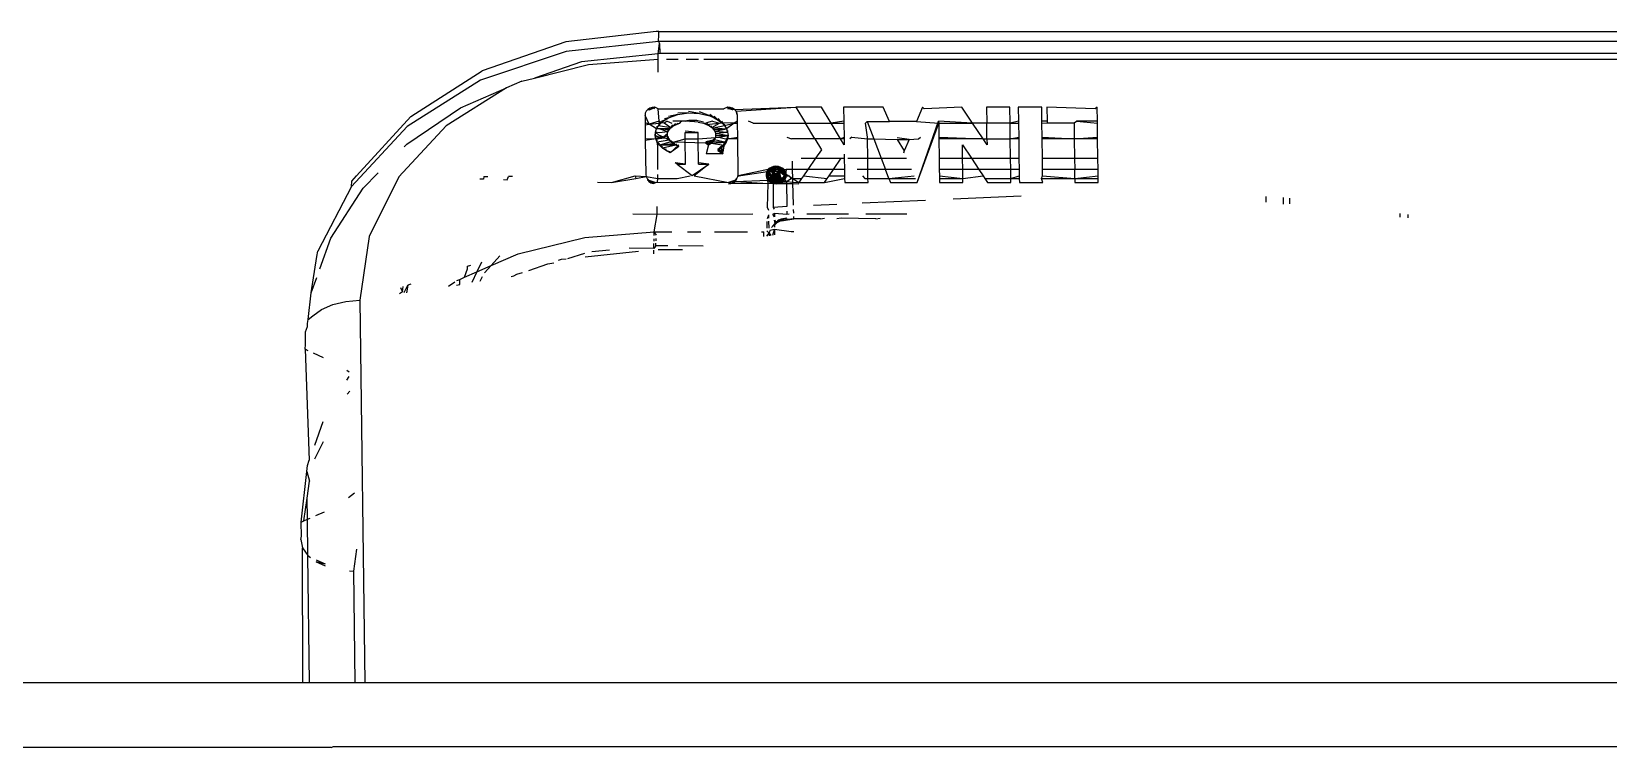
# Model space of a CAD drawing. Extents: x -4.2 to 4.2, y -5.7 to 5.7.
# Drawn here: x 0.38085 to 0.40655, y -1.67202 to -1.66037 of the extents above; entities that cross this region are included whole.
import ezdxf

# ---------------------------------------------------------------- set-up
doc = ezdxf.new("R2010")
doc.units = 0
doc.layers.get('0').update_dxf_attribs({"linetype": 'CONTINUOUS'})

msp = doc.modelspace()

# ---------------------------------------------------------------- linework, layer by layer
for p, q in [((0.38956, -1.660534), (0.388196, -1.661006)), ((0.39103, -1.660367), (0.38956, -1.660534)), ((0.391069, -1.660528), (0.389567, -1.660689)), ((0.391076, -1.660367), (0.39103, -1.660367)), ((0.391065, -1.660727), (0.391088, -1.660559)), ((0.391069, -1.660528), (0.391073, -1.66042)), ((0.423723, -1.660528), (0.391069, -1.660528)), ((0.391069, -1.660528), (0.391088, -1.660559)), ((0.391073, -1.66042), (0.391076, -1.660367)), ((0.391076, -1.660367), (0.423731, -1.660367)), ((0.391088, -1.660559), (0.39109, -1.660725)), ((0.389567, -1.660689), (0.388171, -1.661161)), ((0.391065, -1.660727), (0.389813, -1.660862)), ((0.389931, -1.660905), (0.391063, -1.660815)), ((0.391063, -1.660815), (0.391065, -1.660727)), ((0.391063, -1.661027), (0.391063, -1.660815)), ((0.39109, -1.660725), (0.391065, -1.660727)), ((0.423746, -1.660725), (0.39109, -1.660725)), ((0.391201, -1.660815), (0.391391, -1.660815)), ((0.39152, -1.660815), (0.391723, -1.660815)), ((0.391806, -1.660815), (0.421184, -1.660815)), ((0.387034, -1.66175), (0.388196, -1.661006)), ((0.389813, -1.660862), (0.389049, -1.661124)), ((0.389049, -1.661124), (0.389931, -1.660905)), ((0.388171, -1.661161), (0.386977, -1.661912)), ((0.388594, -1.661283), (0.387611, -1.661901)), ((0.387843, -1.661611), (0.388594, -1.661283)), ((0.388844, -1.661174), (0.388594, -1.661283)), ((0.388844, -1.661174), (0.389049, -1.661124)), ((0.390929, -1.661617), (0.39101, -1.661599)), ((0.390968, -1.661604), (0.390929, -1.661617)), ((0.39101, -1.661599), (0.390968, -1.661627)), ((0.39101, -1.661599), (0.390968, -1.661604)), ((0.39101, -1.661623), (0.390968, -1.661604)), ((0.391063, -1.661623), (0.39101, -1.661599)), ((0.392192, -1.661599), (0.392135, -1.661623)), ((0.392234, -1.661627), (0.392192, -1.661599)), ((0.392273, -1.661617), (0.392192, -1.661599)), ((0.392234, -1.661604), (0.392192, -1.661599)), ((0.392234, -1.661627), (0.392192, -1.661599)), ((0.392273, -1.661617), (0.392234, -1.661604)), ((0.392273, -1.66164), (0.392234, -1.661604)), ((0.392307, -1.661638), (0.393307, -1.661599)), ((0.392333, -1.661665), (0.393307, -1.661599)), ((0.393726, -1.661599), (0.393307, -1.661599)), ((0.393307, -1.661599), (0.393464, -1.661859)), ((0.393883, -1.661859), (0.393726, -1.661599)), ((0.394728, -1.661599), (0.394086, -1.661599)), ((0.394086, -1.661599), (0.394089, -1.661828)), ((0.394834, -1.661832), (0.394728, -1.661599)), ((0.395372, -1.661599), (0.395273, -1.661832)), ((0.395399, -1.661623), (0.395372, -1.661599)), ((0.396014, -1.661599), (0.395399, -1.661623)), ((0.396188, -1.661859), (0.396014, -1.661599)), ((0.396795, -1.661599), (0.396413, -1.661599)), ((0.396413, -1.661599), (0.396417, -1.661859)), ((0.396798, -1.661859), (0.396795, -1.661599)), ((0.397313, -1.661599), (0.396932, -1.661599)), ((0.396932, -1.661599), (0.396935, -1.661828)), ((0.397316, -1.661828), (0.397313, -1.661599)), ((0.398184, -1.661623), (0.397399, -1.661599)), ((0.397399, -1.661599), (0.397402, -1.661828)), ((0.398218, -1.661599), (0.398184, -1.661623)), ((0.39822, -1.661828), (0.398218, -1.661599)), ((0.386151, -1.662715), (0.387034, -1.66175)), ((0.386969, -1.6622), (0.387843, -1.661611)), ((0.390855, -1.661697), (0.39085, -1.661731)), ((0.39085, -1.661731), (0.390851, -1.661853)), ((0.390917, -1.661877), (0.39085, -1.661731)), ((0.390917, -1.661877), (0.390851, -1.661853)), ((0.390851, -1.661853), (0.390851, -1.661884)), ((0.390871, -1.661665), (0.390855, -1.661697)), ((0.390896, -1.661638), (0.390871, -1.661665)), ((0.390929, -1.661617), (0.390896, -1.661638)), ((0.390896, -1.661638), (0.390929, -1.66164)), ((0.390929, -1.66164), (0.390896, -1.661638)), ((0.391082, -1.661828), (0.390917, -1.661877)), ((0.390917, -1.661877), (0.391082, -1.661859)), ((0.390968, -1.661627), (0.390929, -1.661617)), ((0.390968, -1.661627), (0.390929, -1.66164)), ((0.391082, -1.661828), (0.391063, -1.661623)), ((0.391063, -1.661623), (0.392135, -1.661623)), ((0.391082, -1.661828), (0.391068, -1.6619)), ((0.391068, -1.6619), (0.391111, -1.661853)), ((0.391111, -1.661853), (0.391068, -1.661877)), ((0.391082, -1.661859), (0.391068, -1.6619)), ((0.391111, -1.661853), (0.391082, -1.661828)), ((0.391111, -1.661853), (0.391082, -1.661859)), ((0.391111, -1.661853), (0.391165, -1.661809)), ((0.391165, -1.661809), (0.391111, -1.661829)), ((0.391161, -1.661859), (0.391111, -1.661853)), ((0.39121, -1.661828), (0.391161, -1.661859)), ((0.391269, -1.661937), (0.391161, -1.661859)), ((0.391165, -1.661809), (0.39123, -1.661771)), ((0.39123, -1.661771), (0.391165, -1.661786)), ((0.39121, -1.661828), (0.391286, -1.661859)), ((0.39123, -1.661771), (0.391383, -1.661716)), ((0.391383, -1.661716), (0.39123, -1.661748)), ((0.391442, -1.661828), (0.391301, -1.661828)), ((0.391304, -1.661909), (0.391347, -1.661862)), ((0.391346, -1.661885), (0.391418, -1.661859)), ((0.391346, -1.661885), (0.391391, -1.661859)), ((0.391383, -1.661716), (0.391557, -1.661691)), ((0.391557, -1.661691), (0.391384, -1.661693)), ((0.391418, -1.661859), (0.391442, -1.661828)), ((0.391538, -1.661828), (0.391442, -1.661828)), ((0.391449, -1.661825), (0.391567, -1.661808)), ((0.391689, -1.661812), (0.391449, -1.661825)), ((0.391511, -1.661827), (0.391567, -1.661808)), ((0.391716, -1.661841), (0.391538, -1.661828)), ((0.391557, -1.661691), (0.391736, -1.661699)), ((0.391736, -1.661699), (0.391558, -1.661668)), ((0.391567, -1.661808), (0.391689, -1.661812)), ((0.39158, -1.661829), (0.391689, -1.661812)), ((0.391689, -1.661812), (0.391803, -1.661836)), ((0.391716, -1.661841), (0.391802, -1.66186)), ((0.391736, -1.661699), (0.391904, -1.661739)), ((0.391904, -1.661739), (0.391737, -1.661676)), ((0.391802, -1.66186), (0.391854, -1.661855)), ((0.391802, -1.66186), (0.391854, -1.661855)), ((0.391802, -1.66186), (0.391853, -1.661879)), ((0.391853, -1.661879), (0.3921, -1.661851)), ((0.391949, -1.661828), (0.391854, -1.661855)), ((0.391854, -1.661855), (0.391898, -1.661902)), ((0.391978, -1.66177), (0.391904, -1.661716)), ((0.391904, -1.661739), (0.391978, -1.66177)), ((0.391936, -1.661929), (0.392066, -1.661859)), ((0.391949, -1.661828), (0.392066, -1.661859)), ((0.392044, -1.661808), (0.391978, -1.661747)), ((0.391978, -1.66177), (0.392044, -1.661808)), ((0.3921, -1.661851), (0.392044, -1.661785)), ((0.392044, -1.661808), (0.3921, -1.661851)), ((0.392066, -1.661859), (0.3921, -1.661851)), ((0.3921, -1.661851), (0.39207, -1.661828)), ((0.392144, -1.661899), (0.3921, -1.661828)), ((0.3921, -1.661851), (0.392144, -1.661899)), ((0.392302, -1.661859), (0.3921, -1.661851)), ((0.392144, -1.661899), (0.392302, -1.661859)), ((0.392302, -1.661859), (0.392177, -1.66195)), ((0.392234, -1.661627), (0.392192, -1.661623)), ((0.392273, -1.66164), (0.392234, -1.661627)), ((0.392234, -1.661627), (0.392307, -1.661638)), ((0.392307, -1.661638), (0.392273, -1.661617)), ((0.392291, -1.661641), (0.392273, -1.661617)), ((0.392307, -1.661638), (0.392273, -1.66164)), ((0.392356, -1.661828), (0.392302, -1.661859)), ((0.392302, -1.661859), (0.392357, -1.661859)), ((0.392333, -1.661665), (0.392307, -1.661638)), ((0.39235, -1.661697), (0.392333, -1.661665)), ((0.392349, -1.66172), (0.392333, -1.661665)), ((0.392356, -1.661731), (0.39235, -1.661697)), ((0.392355, -1.661754), (0.39235, -1.661697)), ((0.392356, -1.661828), (0.392356, -1.661731)), ((0.392357, -1.661859), (0.392356, -1.661828)), ((0.39236, -1.662084), (0.392357, -1.661859)), ((0.392612, -1.661859), (0.392535, -1.661828)), ((0.392612, -1.661859), (0.393464, -1.661859)), ((0.393464, -1.661859), (0.393883, -1.661859)), ((0.393618, -1.662115), (0.393464, -1.661859)), ((0.394089, -1.661828), (0.393883, -1.661859)), ((0.393883, -1.661859), (0.39409, -1.661859)), ((0.394037, -1.662115), (0.393883, -1.661859)), ((0.394089, -1.661828), (0.39409, -1.661859)), ((0.39409, -1.661859), (0.394093, -1.662084)), ((0.394444, -1.661859), (0.39447, -1.661833)), ((0.394474, -1.662084), (0.394444, -1.661859)), ((0.39447, -1.661833), (0.394834, -1.661832)), ((0.39447, -1.661833), (0.394578, -1.662115)), ((0.395273, -1.661832), (0.394834, -1.661832)), ((0.395273, -1.661832), (0.395635, -1.661856)), ((0.395286, -1.662824), (0.39563, -1.661828)), ((0.395286, -1.662824), (0.395635, -1.661856)), ((0.396188, -1.661859), (0.39563, -1.661828)), ((0.39563, -1.661828), (0.395635, -1.661856)), ((0.395635, -1.661856), (0.395638, -1.662084)), ((0.395635, -1.661856), (0.396188, -1.661859)), ((0.396417, -1.661859), (0.396188, -1.661859)), ((0.396359, -1.662115), (0.396188, -1.661859)), ((0.396798, -1.661859), (0.396417, -1.661859)), ((0.396421, -1.662115), (0.396417, -1.661859)), ((0.396935, -1.661828), (0.396798, -1.661859)), ((0.396798, -1.661859), (0.396935, -1.661859)), ((0.396802, -1.662115), (0.396798, -1.661859)), ((0.396935, -1.661828), (0.396935, -1.661859)), ((0.396935, -1.661859), (0.396939, -1.662084)), ((0.397402, -1.661828), (0.397316, -1.661828)), ((0.397317, -1.661859), (0.397316, -1.661828)), ((0.397317, -1.661859), (0.397402, -1.661855)), ((0.39732, -1.662084), (0.397317, -1.661859)), ((0.397402, -1.661828), (0.397402, -1.661855)), ((0.397402, -1.661855), (0.397841, -1.661855)), ((0.397841, -1.661855), (0.39788, -1.661828)), ((0.397841, -1.661855), (0.397844, -1.662115)), ((0.39822, -1.661828), (0.39788, -1.661828)), ((0.39788, -1.661828), (0.398221, -1.661859)), ((0.398221, -1.661859), (0.39822, -1.661828)), ((0.398224, -1.662084), (0.398221, -1.661859)), ((0.386977, -1.661912), (0.386066, -1.662891)), ((0.387611, -1.661901), (0.386837, -1.662733)), ((0.390851, -1.661884), (0.390917, -1.661877)), ((0.390851, -1.661884), (0.390854, -1.662107)), ((0.390854, -1.662107), (0.391026, -1.662115)), ((0.390854, -1.662107), (0.390854, -1.662139)), ((0.391026, -1.662115), (0.390854, -1.662139)), ((0.391037, -1.661952), (0.390917, -1.661877)), ((0.391016, -1.66206), (0.39102, -1.662006)), ((0.39102, -1.662006), (0.391016, -1.662037)), ((0.391016, -1.662037), (0.391026, -1.662092)), ((0.391026, -1.662115), (0.391016, -1.66206)), ((0.391076, -1.662084), (0.391016, -1.66206)), ((0.391016, -1.66206), (0.391026, -1.662092)), ((0.39102, -1.662006), (0.391037, -1.661952)), ((0.391037, -1.661952), (0.39102, -1.661982)), ((0.391077, -1.662052), (0.39102, -1.662006)), ((0.391078, -1.662014), (0.39102, -1.662006)), ((0.391026, -1.662115), (0.391076, -1.662084)), ((0.391224, -1.662102), (0.391026, -1.662115)), ((0.391049, -1.662168), (0.391026, -1.662115)), ((0.391077, -1.662115), (0.391026, -1.662115)), ((0.391026, -1.662115), (0.391049, -1.662145)), ((0.391037, -1.661952), (0.391068, -1.6619)), ((0.391079, -1.661949), (0.391037, -1.661952)), ((0.391242, -1.661968), (0.391037, -1.661952)), ((0.391068, -1.6619), (0.391038, -1.661929)), ((0.391269, -1.661937), (0.391068, -1.6619)), ((0.391076, -1.662084), (0.391077, -1.662115)), ((0.391152, -1.662084), (0.391076, -1.662084)), ((0.391152, -1.662084), (0.391077, -1.662052)), ((0.391152, -1.662084), (0.391077, -1.662115)), ((0.391223, -1.662), (0.391078, -1.662014)), ((0.391242, -1.661944), (0.391079, -1.661949)), ((0.391223, -1.662), (0.391079, -1.661949)), ((0.391214, -1.662034), (0.391152, -1.662084)), ((0.391215, -1.662068), (0.391152, -1.662084)), ((0.391243, -1.662134), (0.391152, -1.662084)), ((0.391214, -1.662034), (0.391224, -1.661977)), ((0.391214, -1.662034), (0.391223, -1.662)), ((0.391214, -1.662034), (0.391223, -1.662)), ((0.391215, -1.662068), (0.391214, -1.662034)), ((0.391215, -1.662068), (0.391214, -1.662034)), ((0.391215, -1.662068), (0.391215, -1.662011)), ((0.391224, -1.662102), (0.391215, -1.662045)), ((0.391243, -1.662134), (0.391215, -1.662068)), ((0.391224, -1.662102), (0.391215, -1.662068)), ((0.391223, -1.662), (0.391242, -1.661944)), ((0.391223, -1.662), (0.391242, -1.661944)), ((0.391223, -1.662), (0.391242, -1.661968)), ((0.391243, -1.662134), (0.391224, -1.662102)), ((0.391243, -1.662134), (0.391225, -1.662078)), ((0.391242, -1.661968), (0.391269, -1.661914)), ((0.391242, -1.661944), (0.391269, -1.661937)), ((0.391242, -1.661968), (0.391269, -1.661937)), ((0.391271, -1.662165), (0.391244, -1.662111)), ((0.391269, -1.661937), (0.391304, -1.661886)), ((0.391269, -1.661937), (0.391304, -1.661909)), ((0.391269, -1.661937), (0.391304, -1.661909)), ((0.391304, -1.661909), (0.391346, -1.661885)), ((0.391304, -1.661909), (0.391346, -1.661885)), ((0.391307, -1.662169), (0.391504, -1.662115)), ((0.391502, -1.662011), (0.391714, -1.662011)), ((0.391504, -1.662115), (0.391502, -1.662011)), ((0.391714, -1.662011), (0.391503, -1.661988)), ((0.391509, -1.662528), (0.391504, -1.662115)), ((0.391504, -1.662115), (0.391716, -1.662115)), ((0.391716, -1.662115), (0.391714, -1.662011)), ((0.391716, -1.662115), (0.391998, -1.662092)), ((0.391721, -1.662528), (0.391716, -1.662115)), ((0.391853, -1.661879), (0.391898, -1.661902)), ((0.391853, -1.661879), (0.391899, -1.661879)), ((0.391898, -1.661902), (0.391936, -1.661929)), ((0.391898, -1.661902), (0.391936, -1.661929)), ((0.391898, -1.661902), (0.391937, -1.661906)), ((0.391936, -1.661929), (0.391967, -1.661935)), ((0.391936, -1.661929), (0.391966, -1.661959)), ((0.391936, -1.661929), (0.391967, -1.661935)), ((0.391983, -1.662102), (0.391959, -1.662133)), ((0.391966, -1.661959), (0.392177, -1.66195)), ((0.391966, -1.661959), (0.391988, -1.661991)), ((0.391967, -1.661935), (0.392144, -1.661899)), ((0.391967, -1.661935), (0.391988, -1.661991)), ((0.391967, -1.661935), (0.392177, -1.66195)), ((0.391982, -1.662125), (0.391998, -1.662092)), ((0.391998, -1.662092), (0.391982, -1.662125)), ((0.391988, -1.661991), (0.392177, -1.66195)), ((0.391988, -1.661991), (0.392196, -1.662004)), ((0.391988, -1.661991), (0.392001, -1.662024)), ((0.391988, -1.661991), (0.392001, -1.662024)), ((0.392001, -1.662024), (0.391998, -1.662092)), ((0.392004, -1.662058), (0.391998, -1.662092)), ((0.391998, -1.662092), (0.39205, -1.662084)), ((0.392001, -1.662024), (0.392196, -1.662004)), ((0.392001, -1.662024), (0.392202, -1.662058)), ((0.392001, -1.662024), (0.392004, -1.662058)), ((0.392004, -1.662058), (0.392202, -1.662058)), ((0.39205, -1.662084), (0.392202, -1.662058)), ((0.39205, -1.662084), (0.39216, -1.662115)), ((0.392144, -1.661899), (0.392177, -1.66195)), ((0.392177, -1.66195), (0.392145, -1.661876)), ((0.39216, -1.662115), (0.392194, -1.662113)), ((0.392173, -1.662166), (0.392195, -1.66209)), ((0.392194, -1.662113), (0.392173, -1.662166)), ((0.392196, -1.662004), (0.392177, -1.661927)), ((0.392177, -1.66195), (0.392196, -1.662004)), ((0.392194, -1.662113), (0.392202, -1.662035)), ((0.392202, -1.662058), (0.392194, -1.662113)), ((0.392194, -1.662113), (0.39236, -1.662084)), ((0.39236, -1.662115), (0.392194, -1.662113)), ((0.392195, -1.66209), (0.392202, -1.662035)), ((0.392196, -1.662004), (0.392202, -1.662058)), ((0.392202, -1.662058), (0.392197, -1.66198)), ((0.39236, -1.662115), (0.39236, -1.662084)), ((0.392369, -1.662692), (0.39236, -1.662115)), ((0.393158, -1.662084), (0.393235, -1.662115)), ((0.393618, -1.662115), (0.393235, -1.662115)), ((0.393618, -1.662115), (0.393725, -1.662293)), ((0.394037, -1.662115), (0.393618, -1.662115)), ((0.394037, -1.662115), (0.394093, -1.662084)), ((0.394093, -1.662115), (0.394037, -1.662115)), ((0.394094, -1.66221), (0.394037, -1.662115)), ((0.394093, -1.662084), (0.394093, -1.662115)), ((0.394093, -1.662115), (0.394094, -1.66221)), ((0.39422, -1.662084), (0.394189, -1.662115)), ((0.39422, -1.662084), (0.394474, -1.662115)), ((0.394474, -1.662115), (0.394474, -1.662084)), ((0.394474, -1.662115), (0.394578, -1.662115)), ((0.394479, -1.662431), (0.394474, -1.662115)), ((0.394578, -1.662115), (0.394956, -1.662123)), ((0.394578, -1.662115), (0.394698, -1.662431)), ((0.394956, -1.662123), (0.395156, -1.662123)), ((0.394956, -1.662123), (0.395075, -1.66231)), ((0.395156, -1.662123), (0.394957, -1.6621)), ((0.395156, -1.662123), (0.395075, -1.66231)), ((0.395156, -1.662123), (0.395304, -1.662115)), ((0.395304, -1.662115), (0.395341, -1.662084)), ((0.395638, -1.662084), (0.396359, -1.662115)), ((0.395638, -1.662084), (0.395639, -1.662115)), ((0.396359, -1.662115), (0.395639, -1.662115)), ((0.395639, -1.662115), (0.395643, -1.662431)), ((0.396422, -1.66221), (0.396359, -1.662115)), ((0.396359, -1.662115), (0.396421, -1.662115)), ((0.396421, -1.662115), (0.396422, -1.66221)), ((0.396421, -1.662115), (0.396802, -1.662115)), ((0.396802, -1.662115), (0.396939, -1.662084)), ((0.396939, -1.662115), (0.396802, -1.662115)), ((0.396806, -1.662431), (0.396802, -1.662115)), ((0.396939, -1.662084), (0.396939, -1.662115)), ((0.396939, -1.662115), (0.396943, -1.662431)), ((0.39732, -1.662084), (0.397844, -1.662115)), ((0.39732, -1.662115), (0.39732, -1.662084)), ((0.397844, -1.662115), (0.39732, -1.662115)), ((0.397324, -1.662431), (0.39732, -1.662115)), ((0.397844, -1.662115), (0.398224, -1.662084)), ((0.398224, -1.662115), (0.397844, -1.662115)), ((0.397844, -1.662115), (0.397848, -1.662431)), ((0.398224, -1.662115), (0.398224, -1.662084)), ((0.398229, -1.662431), (0.398224, -1.662115)), ((0.386924, -1.662245), (0.386969, -1.6622)), ((0.390854, -1.662139), (0.390863, -1.662692)), ((0.391243, -1.662134), (0.391049, -1.662168)), ((0.391085, -1.662218), (0.391049, -1.662168)), ((0.391061, -1.662231), (0.391049, -1.662168)), ((0.391049, -1.662168), (0.391085, -1.662195)), ((0.391057, -1.662615), (0.391061, -1.662231)), ((0.391271, -1.662165), (0.391085, -1.662218)), ((0.391307, -1.662193), (0.391085, -1.662218)), ((0.39135, -1.662217), (0.391085, -1.662218)), ((0.391133, -1.662265), (0.391085, -1.662218)), ((0.391085, -1.662218), (0.391134, -1.662242)), ((0.39135, -1.662217), (0.391133, -1.662265)), ((0.391192, -1.662306), (0.391133, -1.662265)), ((0.391133, -1.662265), (0.391193, -1.662283)), ((0.391261, -1.662342), (0.391192, -1.662306)), ((0.391192, -1.662306), (0.391261, -1.662319)), ((0.391271, -1.662165), (0.391243, -1.662134)), ((0.391243, -1.662134), (0.391307, -1.662169)), ((0.391271, -1.662165), (0.391243, -1.662134)), ((0.391261, -1.662342), (0.391399, -1.662214)), ((0.391399, -1.662238), (0.391261, -1.662342)), ((0.391307, -1.662193), (0.391271, -1.662142)), ((0.391307, -1.662169), (0.391271, -1.662165)), ((0.391307, -1.662193), (0.391271, -1.662165)), ((0.39135, -1.662217), (0.391307, -1.662169)), ((0.391843, -1.662184), (0.391307, -1.662169)), ((0.39135, -1.662217), (0.391307, -1.662169)), ((0.39135, -1.662217), (0.391307, -1.662193)), ((0.391399, -1.662238), (0.39135, -1.662194)), ((0.391399, -1.662238), (0.39135, -1.662217)), ((0.391399, -1.662238), (0.39135, -1.662217)), ((0.391959, -1.662133), (0.391843, -1.662161)), ((0.391885, -1.662211), (0.391843, -1.662161)), ((0.391886, -1.662187), (0.391843, -1.662161)), ((0.391926, -1.662162), (0.391843, -1.662161)), ((0.391885, -1.662211), (0.391843, -1.662184)), ((0.391843, -1.662184), (0.391885, -1.662211)), ((0.391885, -1.662211), (0.391845, -1.662357)), ((0.392116, -1.662357), (0.391845, -1.662357)), ((0.391885, -1.662211), (0.391925, -1.662185)), ((0.391925, -1.662185), (0.391885, -1.662211)), ((0.391926, -1.662162), (0.391886, -1.662187)), ((0.391925, -1.662185), (0.391886, -1.662187)), ((0.391925, -1.662185), (0.391982, -1.662125)), ((0.391958, -1.662156), (0.391925, -1.662185)), ((0.391925, -1.662185), (0.392173, -1.662166)), ((0.391925, -1.662185), (0.392139, -1.662217)), ((0.391959, -1.662133), (0.391926, -1.662162)), ((0.391958, -1.662156), (0.391926, -1.662162)), ((0.391982, -1.662125), (0.391958, -1.662156)), ((0.391958, -1.662156), (0.392173, -1.662166)), ((0.391982, -1.662125), (0.392173, -1.662166)), ((0.392035, -1.662305), (0.392093, -1.66224)), ((0.392035, -1.662282), (0.392093, -1.66224)), ((0.392092, -1.662263), (0.392035, -1.662305)), ((0.392116, -1.662357), (0.392035, -1.662282)), ((0.392117, -1.662333), (0.392035, -1.662282)), ((0.392035, -1.662305), (0.392116, -1.662357)), ((0.392092, -1.662263), (0.392139, -1.662193)), ((0.392139, -1.662217), (0.392092, -1.662263)), ((0.392092, -1.662263), (0.392116, -1.662357)), ((0.392093, -1.66224), (0.392139, -1.662193)), ((0.392093, -1.66224), (0.392117, -1.662333)), ((0.392139, -1.662193), (0.392117, -1.662333)), ((0.392139, -1.662217), (0.392173, -1.662143)), ((0.392139, -1.662193), (0.392173, -1.662143)), ((0.392173, -1.662166), (0.392139, -1.662217)), ((0.393725, -1.662293), (0.393629, -1.662431)), ((0.394096, -1.662361), (0.394097, -1.662431)), ((0.395075, -1.66231), (0.395059, -1.662346)), ((0.396025, -1.662431), (0.396022, -1.662213)), ((0.396022, -1.662213), (0.396167, -1.662431)), ((0.391372, -1.662528), (0.39134, -1.662504)), ((0.391509, -1.662528), (0.39134, -1.662504)), ((0.391372, -1.662528), (0.391509, -1.662528)), ((0.391372, -1.662528), (0.391619, -1.662711)), ((0.391619, -1.662711), (0.391891, -1.662528)), ((0.391891, -1.662528), (0.391649, -1.662717)), ((0.391721, -1.662528), (0.391891, -1.662528)), ((0.391891, -1.662528), (0.391722, -1.662504)), ((0.392903, -1.662601), (0.392368, -1.662715)), ((0.392845, -1.662626), (0.392829, -1.662658)), ((0.392829, -1.662658), (0.392869, -1.662637)), ((0.392869, -1.662622), (0.392844, -1.662649)), ((0.39287, -1.662599), (0.392845, -1.662626)), ((0.392845, -1.662626), (0.39289, -1.662615)), ((0.392869, -1.662637), (0.392855, -1.662687)), ((0.392869, -1.662637), (0.392856, -1.662664)), ((0.39289, -1.662615), (0.392868, -1.66266)), ((0.392889, -1.662638), (0.392868, -1.66266)), ((0.392903, -1.662601), (0.392869, -1.662622)), ((0.39289, -1.662615), (0.392869, -1.662637)), ((0.392903, -1.662578), (0.39287, -1.662599)), ((0.39287, -1.662599), (0.392917, -1.662597)), ((0.39287, -1.662599), (0.392903, -1.662601)), ((0.392884, -1.662658), (0.39292, -1.662597)), ((0.392917, -1.662597), (0.392889, -1.662638)), ((0.392917, -1.66262), (0.392889, -1.662638)), ((0.392889, -1.662638), (0.392935, -1.662645)), ((0.392917, -1.662597), (0.39289, -1.662615)), ((0.392942, -1.662565), (0.392903, -1.662578)), ((0.392903, -1.662578), (0.39295, -1.662586)), ((0.392903, -1.662578), (0.392942, -1.662588)), ((0.392942, -1.662588), (0.392903, -1.662601)), ((0.39291, -1.662622), (0.392966, -1.662685)), ((0.39291, -1.662622), (0.392944, -1.662691)), ((0.39291, -1.662645), (0.392936, -1.662622)), ((0.392947, -1.662729), (0.39291, -1.662622)), ((0.39295, -1.662586), (0.392917, -1.66262)), ((0.39295, -1.662586), (0.392917, -1.662597)), ((0.392949, -1.66261), (0.392917, -1.66262)), ((0.393051, -1.66262), (0.392917, -1.66262)), ((0.392917, -1.66262), (0.393026, -1.662645)), ((0.392917, -1.66262), (0.392935, -1.662645)), ((0.392984, -1.662583), (0.39292, -1.662597)), ((0.392966, -1.662685), (0.392936, -1.662622)), ((0.392984, -1.66256), (0.392942, -1.662565)), ((0.392942, -1.662565), (0.392984, -1.662583)), ((0.392942, -1.662565), (0.392984, -1.662583)), ((0.392984, -1.662583), (0.392949, -1.66261)), ((0.392984, -1.662606), (0.392949, -1.66261)), ((0.393051, -1.66262), (0.392949, -1.66261)), ((0.393019, -1.66261), (0.392949, -1.66261)), ((0.392984, -1.662583), (0.39295, -1.662586)), ((0.393026, -1.662565), (0.392984, -1.66256)), ((0.392984, -1.66256), (0.393026, -1.662588)), ((0.393026, -1.662565), (0.392984, -1.662583)), ((0.393026, -1.662588), (0.392984, -1.662583)), ((0.393019, -1.662586), (0.392984, -1.662583)), ((0.393019, -1.662586), (0.392984, -1.662606)), ((0.393019, -1.66261), (0.392984, -1.662606)), ((0.393065, -1.662578), (0.393019, -1.662586)), ((0.393052, -1.662597), (0.393019, -1.662586)), ((0.393052, -1.662597), (0.393019, -1.66261)), ((0.393051, -1.66262), (0.393019, -1.66261)), ((0.393065, -1.662578), (0.393026, -1.662565)), ((0.393026, -1.662565), (0.393065, -1.662601)), ((0.393065, -1.662601), (0.393026, -1.662588)), ((0.393051, -1.66262), (0.393026, -1.662645)), ((0.393026, -1.662622), (0.393027, -1.662685)), ((0.393026, -1.662645), (0.393048, -1.662622)), ((0.393027, -1.662708), (0.393026, -1.662622)), ((0.393048, -1.662622), (0.393027, -1.662685)), ((0.393073, -1.662629), (0.393039, -1.662646)), ((0.39305, -1.662763), (0.393048, -1.662622)), ((0.393079, -1.662638), (0.393048, -1.662645)), ((0.39308, -1.662615), (0.393051, -1.66262)), ((0.393079, -1.662638), (0.393051, -1.66262)), ((0.39308, -1.662615), (0.393052, -1.662597)), ((0.393099, -1.662599), (0.393052, -1.662597)), ((0.393099, -1.662599), (0.393065, -1.662578)), ((0.393065, -1.662578), (0.393099, -1.662622)), ((0.393112, -1.662618), (0.393065, -1.662601)), ((0.393112, -1.662618), (0.393073, -1.662629)), ((0.393101, -1.66266), (0.393079, -1.662638)), ((0.393102, -1.662637), (0.39308, -1.662615)), ((0.393125, -1.662626), (0.39308, -1.662615)), ((0.393125, -1.662626), (0.393099, -1.662599)), ((0.393099, -1.662599), (0.393125, -1.662649)), ((0.393115, -1.662664), (0.393102, -1.662637)), ((0.393142, -1.662658), (0.393102, -1.662637)), ((0.393151, -1.662615), (0.393112, -1.662618)), ((0.393125, -1.662649), (0.393112, -1.662618)), ((0.393142, -1.662658), (0.393125, -1.662626)), ((0.393125, -1.662626), (0.393141, -1.662681)), ((0.393151, -1.662615), (0.393141, -1.662681)), ((0.393255, -1.662615), (0.393151, -1.662615)), ((0.393255, -1.662615), (0.393252, -1.66248)), ((0.393501, -1.662615), (0.393255, -1.662615)), ((0.393259, -1.662758), (0.393255, -1.662615)), ((0.393394, -1.662431), (0.393629, -1.662431)), ((0.393501, -1.662615), (0.39343, -1.662717)), ((0.393629, -1.662431), (0.393501, -1.662615)), ((0.39392, -1.662615), (0.393501, -1.662615)), ((0.393629, -1.662431), (0.394048, -1.662431)), ((0.393849, -1.662717), (0.39392, -1.662615)), ((0.39392, -1.662615), (0.394048, -1.662431)), ((0.3941, -1.662615), (0.39392, -1.662615)), ((0.394048, -1.662431), (0.394097, -1.662431)), ((0.394097, -1.662431), (0.3941, -1.662615)), ((0.3941, -1.662615), (0.394101, -1.662717)), ((0.394155, -1.662431), (0.394479, -1.662431)), ((0.394481, -1.662615), (0.394309, -1.662615)), ((0.394479, -1.662431), (0.394698, -1.662431)), ((0.394481, -1.662615), (0.394479, -1.662431)), ((0.394768, -1.662615), (0.394481, -1.662615)), ((0.394483, -1.662758), (0.394481, -1.662615)), ((0.394698, -1.662431), (0.395108, -1.662431)), ((0.394698, -1.662431), (0.394768, -1.662615)), ((0.395191, -1.662615), (0.394768, -1.662615)), ((0.394822, -1.662758), (0.394768, -1.662615)), ((0.395643, -1.662431), (0.396025, -1.662431)), ((0.395643, -1.662431), (0.395645, -1.662615)), ((0.396027, -1.662615), (0.395645, -1.662615)), ((0.395645, -1.662615), (0.395647, -1.662717)), ((0.396025, -1.662431), (0.396167, -1.662431)), ((0.396027, -1.662615), (0.396025, -1.662431)), ((0.39629, -1.662615), (0.396027, -1.662615)), ((0.396029, -1.662758), (0.396027, -1.662615)), ((0.396167, -1.662431), (0.396806, -1.662431)), ((0.396167, -1.662431), (0.39629, -1.662615)), ((0.396808, -1.662615), (0.39629, -1.662615)), ((0.39629, -1.662615), (0.396359, -1.662717)), ((0.396806, -1.662431), (0.396943, -1.662431)), ((0.396808, -1.662615), (0.396806, -1.662431)), ((0.396946, -1.662615), (0.396808, -1.662615)), ((0.39681, -1.662758), (0.396808, -1.662615)), ((0.396943, -1.662431), (0.396946, -1.662615)), ((0.396946, -1.662615), (0.396947, -1.662717)), ((0.397324, -1.662431), (0.397848, -1.662431)), ((0.397327, -1.662615), (0.397324, -1.662431)), ((0.397851, -1.662615), (0.397327, -1.662615)), ((0.397328, -1.662717), (0.397327, -1.662615)), ((0.397848, -1.662431), (0.398229, -1.662431)), ((0.397848, -1.662431), (0.397851, -1.662615)), ((0.398231, -1.662615), (0.397851, -1.662615)), ((0.397853, -1.662758), (0.397851, -1.662615)), ((0.398231, -1.662615), (0.398229, -1.662431)), ((0.398233, -1.662717), (0.398231, -1.662615)), ((0.386066, -1.662891), (0.38552, -1.663941)), ((0.386066, -1.662891), (0.386072, -1.662803)), ((0.386072, -1.662803), (0.386151, -1.662715)), ((0.386256, -1.662916), (0.386503, -1.662668)), ((0.386837, -1.662733), (0.386356, -1.663702)), ((0.388219, -1.66277), (0.388159, -1.662768)), ((0.388224, -1.662727), (0.388219, -1.66277)), ((0.388224, -1.662727), (0.388287, -1.662727)), ((0.388543, -1.662778), (0.388604, -1.66278)), ((0.388604, -1.66278), (0.388627, -1.662725)), ((0.388691, -1.662725), (0.388627, -1.662725)), ((0.390075, -1.662818), (0.390303, -1.662824)), ((0.390303, -1.662824), (0.390689, -1.662717)), ((0.390303, -1.662824), (0.390699, -1.662758)), ((0.390689, -1.662717), (0.390699, -1.662758)), ((0.390689, -1.662717), (0.390869, -1.662726)), ((0.390699, -1.662758), (0.390869, -1.662726)), ((0.390863, -1.662692), (0.390869, -1.662726)), ((0.390869, -1.662726), (0.390885, -1.662758)), ((0.390869, -1.662726), (0.391056, -1.662758)), ((0.390885, -1.662758), (0.390911, -1.662808)), ((0.390885, -1.662758), (0.390911, -1.662785)), ((0.390885, -1.662781), (0.390911, -1.662785)), ((0.390911, -1.662785), (0.391027, -1.662824)), ((0.390911, -1.662785), (0.390945, -1.662806)), ((0.390911, -1.662808), (0.390945, -1.662806)), ((0.390911, -1.662808), (0.390945, -1.662829)), ((0.390945, -1.662806), (0.391027, -1.662824)), ((0.390945, -1.662806), (0.390985, -1.662819)), ((0.390945, -1.662829), (0.390985, -1.662819)), ((0.390945, -1.662829), (0.390984, -1.662842)), ((0.390984, -1.662842), (0.391027, -1.662824)), ((0.390984, -1.662842), (0.391027, -1.662824)), ((0.390985, -1.662819), (0.391027, -1.662824)), ((0.391027, -1.662824), (0.391055, -1.662818)), ((0.391055, -1.662818), (0.391056, -1.662758)), ((0.391055, -1.662818), (0.392209, -1.662824)), ((0.391056, -1.662758), (0.391057, -1.662697)), ((0.391056, -1.662758), (0.391371, -1.662758)), ((0.391371, -1.662758), (0.391588, -1.662717)), ((0.391649, -1.662717), (0.392209, -1.662824)), ((0.392208, -1.662847), (0.39225, -1.662842)), ((0.392945, -1.662842), (0.392208, -1.662847)), ((0.392323, -1.662785), (0.392209, -1.662824)), ((0.39229, -1.662806), (0.392209, -1.662824)), ((0.392209, -1.662824), (0.392251, -1.662819)), ((0.39225, -1.662842), (0.392209, -1.662824)), ((0.39225, -1.662842), (0.392209, -1.662824)), ((0.39225, -1.662842), (0.392289, -1.662829)), ((0.392251, -1.662819), (0.39229, -1.662806)), ((0.392289, -1.662829), (0.392251, -1.662819)), ((0.392289, -1.662829), (0.392322, -1.662808)), ((0.39229, -1.662806), (0.392323, -1.662785)), ((0.392322, -1.662808), (0.39229, -1.662806)), ((0.392322, -1.662808), (0.392348, -1.662758)), ((0.392322, -1.662808), (0.392853, -1.662786)), ((0.392322, -1.662808), (0.392855, -1.662843)), ((0.392323, -1.662785), (0.392348, -1.662758)), ((0.392348, -1.662758), (0.392364, -1.662726)), ((0.392364, -1.662726), (0.392369, -1.662692)), ((0.392409, -1.662717), (0.392364, -1.662726)), ((0.392844, -1.662649), (0.392409, -1.662717)), ((0.392828, -1.662681), (0.392823, -1.662715)), ((0.392823, -1.662715), (0.392829, -1.662749)), ((0.392829, -1.662658), (0.392824, -1.662692)), ((0.392856, -1.662664), (0.392824, -1.662692)), ((0.392856, -1.66272), (0.392824, -1.662692)), ((0.392824, -1.662692), (0.39283, -1.662726)), ((0.392844, -1.662649), (0.392828, -1.662681)), ((0.392829, -1.662749), (0.392853, -1.662786)), ((0.39283, -1.662726), (0.39287, -1.662746)), ((0.39283, -1.662726), (0.392846, -1.662758)), ((0.392884, -1.662658), (0.392844, -1.662649)), ((0.392846, -1.662758), (0.392892, -1.662769)), ((0.392846, -1.662758), (0.392873, -1.662785)), ((0.392873, -1.662785), (0.392846, -1.662781)), ((0.392847, -1.66323), (0.392855, -1.662843)), ((0.392856, -1.662664), (0.392851, -1.662715)), ((0.392856, -1.662664), (0.392851, -1.662692)), ((0.392855, -1.662687), (0.392851, -1.662715)), ((0.392851, -1.662692), (0.392856, -1.662743)), ((0.392851, -1.662692), (0.392856, -1.66272)), ((0.392929, -1.66272), (0.392851, -1.662715)), ((0.392851, -1.662715), (0.392856, -1.662743)), ((0.392947, -1.662729), (0.392851, -1.662715)), ((0.392853, -1.662786), (0.392861, -1.662723)), ((0.392853, -1.662786), (0.392872, -1.662808)), ((0.392855, -1.662843), (0.392853, -1.662786)), ((0.392853, -1.662786), (0.392906, -1.662829)), ((0.392868, -1.66266), (0.392855, -1.662687)), ((0.392855, -1.662687), (0.392947, -1.662729)), ((0.392855, -1.662843), (0.392906, -1.662829)), ((0.392856, -1.662743), (0.392929, -1.66272)), ((0.392856, -1.66272), (0.39287, -1.66277)), ((0.392856, -1.66272), (0.39287, -1.662746)), ((0.392915, -1.662741), (0.392856, -1.662743)), ((0.392856, -1.662743), (0.39287, -1.66277)), ((0.392861, -1.662723), (0.392884, -1.662658)), ((0.392868, -1.66266), (0.39291, -1.662645)), ((0.392868, -1.66266), (0.392947, -1.662729)), ((0.39287, -1.66277), (0.392915, -1.662741)), ((0.39287, -1.662746), (0.392891, -1.662792)), ((0.39287, -1.662746), (0.392892, -1.662769)), ((0.392941, -1.662762), (0.39287, -1.66277)), ((0.392919, -1.662762), (0.39287, -1.66277)), ((0.39287, -1.66277), (0.392891, -1.662792)), ((0.392906, -1.662806), (0.392872, -1.662808)), ((0.392872, -1.662808), (0.392906, -1.662829)), ((0.392873, -1.662785), (0.39292, -1.662786)), ((0.392873, -1.662785), (0.392906, -1.662806)), ((0.392891, -1.662792), (0.392941, -1.662762)), ((0.392959, -1.662771), (0.392891, -1.662792)), ((0.392944, -1.662783), (0.392891, -1.662792)), ((0.392891, -1.662792), (0.392919, -1.66281)), ((0.392892, -1.662769), (0.392919, -1.66281)), ((0.392892, -1.662769), (0.39292, -1.662786)), ((0.392906, -1.662829), (0.392951, -1.662785)), ((0.392906, -1.662806), (0.392953, -1.662797)), ((0.392906, -1.662806), (0.392946, -1.662819)), ((0.392946, -1.662819), (0.392906, -1.662829)), ((0.392906, -1.662829), (0.392945, -1.662842)), ((0.39291, -1.662645), (0.392947, -1.662729)), ((0.392915, -1.662741), (0.392919, -1.662709)), ((0.392929, -1.66272), (0.392915, -1.662741)), ((0.392916, -1.66273), (0.392941, -1.662712)), ((0.392916, -1.66273), (0.392948, -1.662745)), ((0.392919, -1.662762), (0.392916, -1.66273)), ((0.392941, -1.662762), (0.392916, -1.66273)), ((0.392944, -1.662691), (0.392919, -1.662709)), ((0.392919, -1.662709), (0.392959, -1.662703)), ((0.392919, -1.66281), (0.392959, -1.662771)), ((0.392919, -1.66281), (0.392952, -1.662821)), ((0.39292, -1.662786), (0.392952, -1.662821)), ((0.39292, -1.662786), (0.392953, -1.662797)), ((0.392929, -1.66272), (0.392944, -1.662691)), ((0.392965, -1.662708), (0.392935, -1.662645)), ((0.392935, -1.662645), (0.392966, -1.662685)), ((0.392935, -1.662645), (0.393026, -1.662645)), ((0.392941, -1.662712), (0.392937, -1.662744)), ((0.392937, -1.662744), (0.393027, -1.662726)), ((0.392937, -1.66273), (0.392941, -1.662762)), ((0.392937, -1.662744), (0.393028, -1.662771)), ((0.392941, -1.662762), (0.393028, -1.662771)), ((0.392947, -1.662729), (0.392944, -1.662691)), ((0.392944, -1.662783), (0.392948, -1.662745)), ((0.392945, -1.662842), (0.392951, -1.662785)), ((0.392988, -1.662824), (0.392945, -1.662842)), ((0.392945, -1.66323), (0.392945, -1.662842)), ((0.392987, -1.662847), (0.392945, -1.662842)), ((0.392945, -1.662842), (0.392987, -1.662847)), ((0.392946, -1.662819), (0.392987, -1.662801)), ((0.392946, -1.662819), (0.392988, -1.662824)), ((0.392947, -1.662729), (0.392959, -1.662703)), ((0.392947, -1.662729), (0.393027, -1.662726)), ((0.392948, -1.662745), (0.392959, -1.662771)), ((0.392948, -1.662745), (0.393028, -1.662748)), ((0.392955, -1.662754), (0.392951, -1.662785)), ((0.392951, -1.662785), (0.39305, -1.662786)), ((0.392952, -1.662821), (0.392959, -1.662771)), ((0.392952, -1.662821), (0.393022, -1.662821)), ((0.392952, -1.662821), (0.392987, -1.662824)), ((0.392953, -1.662797), (0.392987, -1.662824)), ((0.392953, -1.662797), (0.392987, -1.662801)), ((0.392967, -1.662723), (0.392955, -1.662754)), ((0.393027, -1.662726), (0.392959, -1.662703)), ((0.393028, -1.662703), (0.392959, -1.662703)), ((0.392959, -1.662771), (0.393028, -1.662748)), ((0.393028, -1.662771), (0.392959, -1.662771)), ((0.392959, -1.662771), (0.39305, -1.662786)), ((0.393022, -1.662821), (0.392959, -1.662771)), ((0.393054, -1.66281), (0.392959, -1.662771)), ((0.392963, -1.662763), (0.393028, -1.662748)), ((0.392963, -1.662763), (0.39305, -1.662763)), ((0.39305, -1.662786), (0.392963, -1.662763)), ((0.393026, -1.662645), (0.392965, -1.662708)), ((0.392965, -1.662708), (0.393027, -1.662685)), ((0.393027, -1.662708), (0.392965, -1.662708)), ((0.392966, -1.662685), (0.393028, -1.662703)), ((0.393027, -1.662685), (0.392966, -1.662685)), ((0.392985, -1.662693), (0.392967, -1.662723)), ((0.393009, -1.662667), (0.392985, -1.662693)), ((0.392987, -1.662847), (0.39305, -1.662786)), ((0.392987, -1.662801), (0.393022, -1.662797)), ((0.392987, -1.662801), (0.393022, -1.662821)), ((0.39303, -1.662819), (0.392987, -1.662801)), ((0.39303, -1.662819), (0.392987, -1.662847)), ((0.392987, -1.662824), (0.393022, -1.662821)), ((0.392987, -1.662847), (0.393029, -1.662842)), ((0.392988, -1.662824), (0.39303, -1.662819)), ((0.393039, -1.662646), (0.393009, -1.662667)), ((0.393022, -1.662797), (0.393054, -1.662786)), ((0.393022, -1.662797), (0.393054, -1.66281)), ((0.393068, -1.662806), (0.393022, -1.662797)), ((0.393022, -1.662821), (0.393054, -1.66281)), ((0.393026, -1.662645), (0.393027, -1.662708)), ((0.39305, -1.662763), (0.393027, -1.662685)), ((0.393027, -1.662726), (0.393028, -1.662771)), ((0.393028, -1.662771), (0.393028, -1.662703)), ((0.393028, -1.662748), (0.393028, -1.662703)), ((0.393028, -1.662703), (0.39305, -1.662763)), ((0.393068, -1.662806), (0.393029, -1.662842)), ((0.393029, -1.662842), (0.393068, -1.662829)), ((0.393029, -1.662842), (0.393355, -1.662847)), ((0.39303, -1.662819), (0.393068, -1.662806)), ((0.39312, -1.662715), (0.393039, -1.662646)), ((0.393044, -1.662717), (0.393039, -1.662646)), ((0.393078, -1.662758), (0.393044, -1.662717)), ((0.393048, -1.662645), (0.39305, -1.662763)), ((0.393115, -1.662687), (0.393048, -1.662645)), ((0.393101, -1.66266), (0.393048, -1.662645)), ((0.393116, -1.662743), (0.39305, -1.662786)), ((0.39305, -1.662786), (0.393078, -1.662758)), ((0.393103, -1.66277), (0.39305, -1.662786)), ((0.39305, -1.662786), (0.393101, -1.662808)), ((0.393081, -1.662792), (0.39305, -1.662786)), ((0.393054, -1.662786), (0.393082, -1.662769)), ((0.393102, -1.662785), (0.393054, -1.662786)), ((0.393054, -1.662786), (0.393081, -1.662792)), ((0.393054, -1.66281), (0.393081, -1.662792)), ((0.393068, -1.662806), (0.393102, -1.662785)), ((0.393102, -1.662785), (0.393068, -1.662829)), ((0.393068, -1.662829), (0.393101, -1.662808)), ((0.393068, -1.662829), (0.393355, -1.662847)), ((0.39312, -1.662715), (0.393078, -1.662758)), ((0.393081, -1.662792), (0.393103, -1.66277)), ((0.393082, -1.662769), (0.393103, -1.662746)), ((0.393127, -1.662758), (0.393082, -1.662769)), ((0.393115, -1.662687), (0.393101, -1.66266)), ((0.393127, -1.662758), (0.393101, -1.662808)), ((0.393101, -1.662808), (0.393127, -1.662781)), ((0.393101, -1.662808), (0.393154, -1.662811)), ((0.393102, -1.662785), (0.393127, -1.662758)), ((0.393103, -1.662746), (0.393116, -1.66272)), ((0.393143, -1.662726), (0.393103, -1.662746)), ((0.393103, -1.66277), (0.393116, -1.662743)), ((0.39312, -1.662692), (0.393115, -1.662664)), ((0.393148, -1.662692), (0.393115, -1.662664)), ((0.39312, -1.662715), (0.393115, -1.662687)), ((0.393116, -1.66272), (0.39312, -1.662692)), ((0.393148, -1.662692), (0.393116, -1.66272)), ((0.393116, -1.662743), (0.39312, -1.662715)), ((0.393141, -1.662681), (0.39312, -1.662715)), ((0.39312, -1.662715), (0.393127, -1.662781)), ((0.393141, -1.662681), (0.393125, -1.662649)), ((0.393127, -1.662758), (0.393143, -1.662726)), ((0.393143, -1.662726), (0.393127, -1.662781)), ((0.393127, -1.662781), (0.393142, -1.662749)), ((0.393127, -1.662781), (0.393154, -1.662811)), ((0.393141, -1.662681), (0.393195, -1.662717)), ((0.393147, -1.662715), (0.393141, -1.662681)), ((0.393148, -1.662692), (0.393142, -1.662658)), ((0.393142, -1.662658), (0.393147, -1.662715)), ((0.393148, -1.662692), (0.393142, -1.662749)), ((0.393142, -1.662749), (0.393147, -1.662715)), ((0.393143, -1.662726), (0.393148, -1.662692)), ((0.393147, -1.662715), (0.393195, -1.662717)), ((0.393154, -1.662811), (0.39323, -1.662758)), ((0.393154, -1.662811), (0.393159, -1.663217)), ((0.393154, -1.662811), (0.39326, -1.662818)), ((0.393195, -1.662717), (0.393259, -1.662758)), ((0.393195, -1.662717), (0.39323, -1.662758)), ((0.39323, -1.662758), (0.393259, -1.662758)), ((0.393259, -1.662758), (0.393355, -1.662824)), ((0.39326, -1.662818), (0.393259, -1.662758)), ((0.393259, -1.662758), (0.393401, -1.662758)), ((0.393269, -1.663193), (0.39326, -1.662818)), ((0.39326, -1.662818), (0.393355, -1.662824)), ((0.393401, -1.662758), (0.393355, -1.662824)), ((0.393355, -1.662824), (0.393774, -1.662824)), ((0.39343, -1.662717), (0.393401, -1.662758)), ((0.39343, -1.662717), (0.39382, -1.662758)), ((0.393774, -1.662824), (0.39382, -1.662758)), ((0.393774, -1.662824), (0.394102, -1.662758)), ((0.39382, -1.662758), (0.393849, -1.662717)), ((0.393849, -1.662717), (0.394101, -1.662717)), ((0.394101, -1.662717), (0.394102, -1.662758)), ((0.394102, -1.662758), (0.394103, -1.662824)), ((0.394103, -1.662824), (0.394484, -1.662824)), ((0.394394, -1.662717), (0.394429, -1.662758)), ((0.394429, -1.662758), (0.394483, -1.662758)), ((0.394484, -1.662824), (0.394483, -1.662758)), ((0.394483, -1.662758), (0.394822, -1.662758)), ((0.394822, -1.662758), (0.395237, -1.662717)), ((0.394822, -1.662758), (0.394847, -1.662824)), ((0.394822, -1.662758), (0.395256, -1.662758)), ((0.394847, -1.662824), (0.395286, -1.662824)), ((0.395647, -1.662717), (0.396029, -1.662758)), ((0.395647, -1.662717), (0.395647, -1.662758)), ((0.395647, -1.662758), (0.396029, -1.662758)), ((0.395647, -1.662758), (0.395649, -1.662824)), ((0.395649, -1.662824), (0.39603, -1.662824)), ((0.396029, -1.662758), (0.396359, -1.662717)), ((0.39603, -1.662824), (0.396029, -1.662758)), ((0.396359, -1.662717), (0.396386, -1.662758)), ((0.396386, -1.662758), (0.39643, -1.662824)), ((0.396386, -1.662758), (0.39681, -1.662758)), ((0.39643, -1.662824), (0.396811, -1.662824)), ((0.39681, -1.662758), (0.396947, -1.662717)), ((0.396811, -1.662824), (0.39681, -1.662758)), ((0.39681, -1.662758), (0.396948, -1.662758)), ((0.396947, -1.662717), (0.396948, -1.662758)), ((0.396948, -1.662758), (0.396949, -1.662824)), ((0.396949, -1.662824), (0.39733, -1.662824)), ((0.397308, -1.662758), (0.397328, -1.662717)), ((0.397308, -1.662758), (0.397853, -1.662758)), ((0.39733, -1.662824), (0.397308, -1.662758)), ((0.397328, -1.662717), (0.397853, -1.662758)), ((0.397853, -1.662758), (0.398233, -1.662717)), ((0.397853, -1.662758), (0.398233, -1.662758)), ((0.397853, -1.662758), (0.397854, -1.662824)), ((0.397854, -1.662824), (0.398235, -1.662824)), ((0.398233, -1.662758), (0.398233, -1.662717)), ((0.398235, -1.662824), (0.398233, -1.662758)), ((0.38573, -1.663733), (0.386256, -1.662916)), ((0.395422, -1.663116), (0.394388, -1.663163)), ((0.396978, -1.663045), (0.395869, -1.663096)), ((0.400963, -1.66305), (0.400964, -1.663147)), ((0.40125, -1.663071), (0.401248, -1.663178)), ((0.401353, -1.663078), (0.401353, -1.66317)), ((0.391047, -1.663344), (0.390652, -1.663338)), ((0.391, -1.663627), (0.391047, -1.663344)), ((0.391047, -1.663344), (0.391049, -1.663213)), ((0.392607, -1.663338), (0.391047, -1.663344)), ((0.392843, -1.66341), (0.392867, -1.663351)), ((0.392865, -1.663281), (0.392847, -1.66323)), ((0.392868, -1.663405), (0.392867, -1.663351)), ((0.392959, -1.663332), (0.392932, -1.663338)), ((0.392959, -1.663386), (0.392932, -1.663338)), ((0.393159, -1.663217), (0.392945, -1.66323)), ((0.392958, -1.663261), (0.392945, -1.66323)), ((0.392959, -1.663332), (0.392959, -1.663386)), ((0.393161, -1.663346), (0.392959, -1.663332)), ((0.393162, -1.663406), (0.392969, -1.663492)), ((0.393162, -1.663406), (0.392989, -1.663464)), ((0.393162, -1.663406), (0.393021, -1.66344)), ((0.393162, -1.663406), (0.393062, -1.663422)), ((0.39316, -1.66329), (0.393161, -1.663346)), ((0.393201, -1.663338), (0.393161, -1.663346)), ((0.393273, -1.663324), (0.393271, -1.663267)), ((0.393275, -1.663418), (0.393274, -1.663378)), ((0.394164, -1.663338), (0.393484, -1.663338)), ((0.393977, -1.663182), (0.393594, -1.6632)), ((0.39371, -1.663418), (0.393775, -1.663406)), ((0.394044, -1.663406), (0.393976, -1.663418)), ((0.394609, -1.663418), (0.394044, -1.663406)), ((0.395117, -1.663338), (0.394447, -1.663338)), ((0.394609, -1.663418), (0.394682, -1.663406)), ((0.403146, -1.663332), (0.403148, -1.663388)), ((0.403278, -1.663345), (0.403279, -1.663402)), ((0.389868, -1.663718), (0.391, -1.663627)), ((0.390999, -1.66369), (0.391, -1.663627)), ((0.391037, -1.663682), (0.391, -1.663627)), ((0.391, -1.663627), (0.391286, -1.663627)), ((0.391544, -1.663627), (0.391758, -1.663627)), ((0.391982, -1.663627), (0.392522, -1.663627)), ((0.392746, -1.663627), (0.392786, -1.663627)), ((0.392785, -1.663705), (0.392786, -1.663627)), ((0.392832, -1.663698), (0.392874, -1.66365)), ((0.392874, -1.66365), (0.392837, -1.663612)), ((0.392839, -1.663569), (0.392842, -1.663462)), ((0.392872, -1.663566), (0.39287, -1.663456)), ((0.392874, -1.66365), (0.392873, -1.663691)), ((0.392886, -1.663604), (0.392874, -1.66365)), ((0.392874, -1.66365), (0.392899, -1.663687)), ((0.39296, -1.663591), (0.392886, -1.663604)), ((0.39293, -1.663534), (0.392912, -1.663559)), ((0.39293, -1.663534), (0.392969, -1.663492)), ((0.392961, -1.663522), (0.39293, -1.663534)), ((0.392931, -1.663682), (0.39296, -1.663591)), ((0.39296, -1.663591), (0.392958, -1.663678)), ((0.39296, -1.663439), (0.392994, -1.663486)), ((0.392969, -1.663492), (0.39296, -1.663439)), ((0.393231, -1.663626), (0.39296, -1.663591)), ((0.392994, -1.663486), (0.392961, -1.663522)), ((0.392961, -1.663522), (0.392969, -1.663492)), ((0.392961, -1.663522), (0.392961, -1.66355)), ((0.392969, -1.663492), (0.392994, -1.663486)), ((0.392994, -1.663486), (0.393021, -1.66344)), ((0.393021, -1.66344), (0.393062, -1.663422)), ((0.393076, -1.663449), (0.393021, -1.66344)), ((0.393062, -1.663422), (0.39311, -1.66341)), ((0.39311, -1.66341), (0.393076, -1.663449)), ((0.393076, -1.663449), (0.393275, -1.663418)), ((0.39311, -1.66341), (0.393172, -1.663426)), ((0.393275, -1.663418), (0.393172, -1.663426)), ((0.393273, -1.663628), (0.393231, -1.663626)), ((0.39371, -1.663418), (0.393275, -1.663418)), ((0.385551, -1.664231), (0.38573, -1.663733)), ((0.386356, -1.663702), (0.386202, -1.664742)), ((0.388782, -1.663987), (0.389868, -1.663718)), ((0.390994, -1.663897), (0.39059, -1.663896)), ((0.390994, -1.663897), (0.390996, -1.663818)), ((0.391025, -1.663855), (0.390994, -1.663897)), ((0.390997, -1.66378), (0.390998, -1.663741)), ((0.391025, -1.663855), (0.391028, -1.663811)), ((0.391224, -1.663856), (0.391025, -1.663855)), ((0.39103, -1.663773), (0.391033, -1.663734)), ((0.391063, -1.663914), (0.391459, -1.663914)), ((0.391797, -1.663861), (0.391394, -1.663858)), ((0.385411, -1.664619), (0.3855, -1.664031)), ((0.3855, -1.664031), (0.38552, -1.663941)), ((0.387957, -1.664188), (0.38801, -1.664171)), ((0.388183, -1.664121), (0.388109, -1.66428)), ((0.388109, -1.66428), (0.388345, -1.664177)), ((0.388345, -1.664177), (0.388237, -1.664296)), ((0.388345, -1.664177), (0.388782, -1.663987)), ((0.388487, -1.664021), (0.388345, -1.664177)), ((0.388955, -1.664256), (0.389267, -1.664151)), ((0.389267, -1.664151), (0.389366, -1.664132)), ((0.389441, -1.664092), (0.389491, -1.664075)), ((0.389491, -1.664075), (0.389566, -1.664067)), ((0.389594, -1.664062), (0.389867, -1.663977)), ((0.389872, -1.664034), (0.390746, -1.663941)), ((0.390269, -1.663926), (0.389984, -1.663953)), ((0.390993, -1.663987), (0.390994, -1.663926)), ((0.385411, -1.664619), (0.385501, -1.66437)), ((0.387783, -1.664423), (0.38783, -1.664402)), ((0.38783, -1.664402), (0.387909, -1.664368)), ((0.387832, -1.664485), (0.38783, -1.664402)), ((0.387909, -1.664368), (0.387959, -1.664228)), ((0.387909, -1.664368), (0.388109, -1.66428)), ((0.387959, -1.664228), (0.387957, -1.664188)), ((0.388109, -1.66428), (0.388029, -1.664454)), ((0.388196, -1.664358), (0.388159, -1.664434)), ((0.388668, -1.664354), (0.388713, -1.664346)), ((0.388713, -1.664346), (0.388761, -1.664318)), ((0.388761, -1.664318), (0.388856, -1.66429)), ((0.385364, -1.665053), (0.385411, -1.664619)), ((0.386896, -1.664603), (0.386852, -1.66464)), ((0.386868, -1.664532), (0.386896, -1.664603)), ((0.386896, -1.664603), (0.386908, -1.664519)), ((0.386927, -1.664614), (0.386987, -1.664494)), ((0.386987, -1.664494), (0.386965, -1.664622)), ((0.387036, -1.664479), (0.386987, -1.664494)), ((0.387647, -1.664514), (0.387753, -1.664443)), ((0.387776, -1.664494), (0.387832, -1.664485)), ((0.38544, -1.664998), (0.385581, -1.664892)), ((0.385581, -1.664892), (0.385764, -1.664811)), ((0.385764, -1.664811), (0.385975, -1.66476)), ((0.385975, -1.66476), (0.386202, -1.664742)), ((0.386202, -1.664742), (0.386285, -1.670971)), ((0.385318, -1.665254), (0.385352, -1.665168)), ((0.385351, -1.665122), (0.385364, -1.665053)), ((0.385352, -1.665168), (0.385351, -1.665122)), ((0.385364, -1.665053), (0.38544, -1.664998)), ((0.385312, -1.665541), (0.38532, -1.66546)), ((0.38532, -1.66546), (0.385318, -1.665254)), ((0.385362, -1.665564), (0.385312, -1.665541)), ((0.385312, -1.665541), (0.38538, -1.667346)), ((0.385612, -1.665678), (0.385449, -1.665603)), ((0.386027, -1.665915), (0.38599, -1.665886)), ((0.385993, -1.666042), (0.38603, -1.665983)), ((0.385996, -1.666272), (0.386041, -1.666223)), ((0.385468, -1.6671), (0.385606, -1.666718)), ((0.385471, -1.667324), (0.38561, -1.667044)), ((0.385338, -1.667533), (0.385349, -1.667432)), ((0.385349, -1.667432), (0.38538, -1.667346)), ((0.38525, -1.668353), (0.385338, -1.667533)), ((0.385338, -1.667533), (0.385385, -1.667689)), ((0.385344, -1.667964), (0.385385, -1.667689)), ((0.385289, -1.668336), (0.385344, -1.667964)), ((0.385349, -1.668309), (0.385344, -1.667964)), ((0.386018, -1.667952), (0.386116, -1.667878)), ((0.385349, -1.668309), (0.385393, -1.668289)), ((0.385484, -1.668249), (0.385625, -1.668186)), ((0.38525, -1.668353), (0.385289, -1.668336)), ((0.385252, -1.668583), (0.38525, -1.668353)), ((0.385289, -1.668336), (0.385349, -1.668309)), ((0.385355, -1.668896), (0.385349, -1.668309)), ((0.385244, -1.66864), (0.385252, -1.668583)), ((0.385244, -1.66864), (0.38527, -1.668772)), ((0.38527, -1.668772), (0.385355, -1.668896)), ((0.385275, -1.670971), (0.38527, -1.668772)), ((0.386104, -1.669152), (0.386157, -1.668796)), ((0.385355, -1.668896), (0.385401, -1.668932)), ((0.385384, -1.670971), (0.385355, -1.668896)), ((0.385493, -1.66897), (0.385637, -1.669036)), ((0.385494, -1.669003), (0.385637, -1.669068)), ((0.385637, -1.669042), (0.385494, -1.669003)), ((0.386034, -1.669146), (0.386104, -1.669152)), ((0.386129, -1.670971), (0.386104, -1.669152)), ((0.385275, -1.670971), (0.379384, -1.670971)), ((0.385384, -1.670971), (0.385275, -1.670971)), ((0.386129, -1.670971), (0.385384, -1.670971)), ((0.386285, -1.670971), (0.386129, -1.670971)), ((0.42884, -1.670971), (0.386285, -1.670971)), ((0.385738, -1.672024), (0.298915, -1.672012)), ((0.385738, -1.672024), (0.385764, -1.672012)), ((0.429382, -1.672012), (0.385764, -1.672012))]:
    msp.add_line(p, q)

doc.saveas('drawing.dxf')
